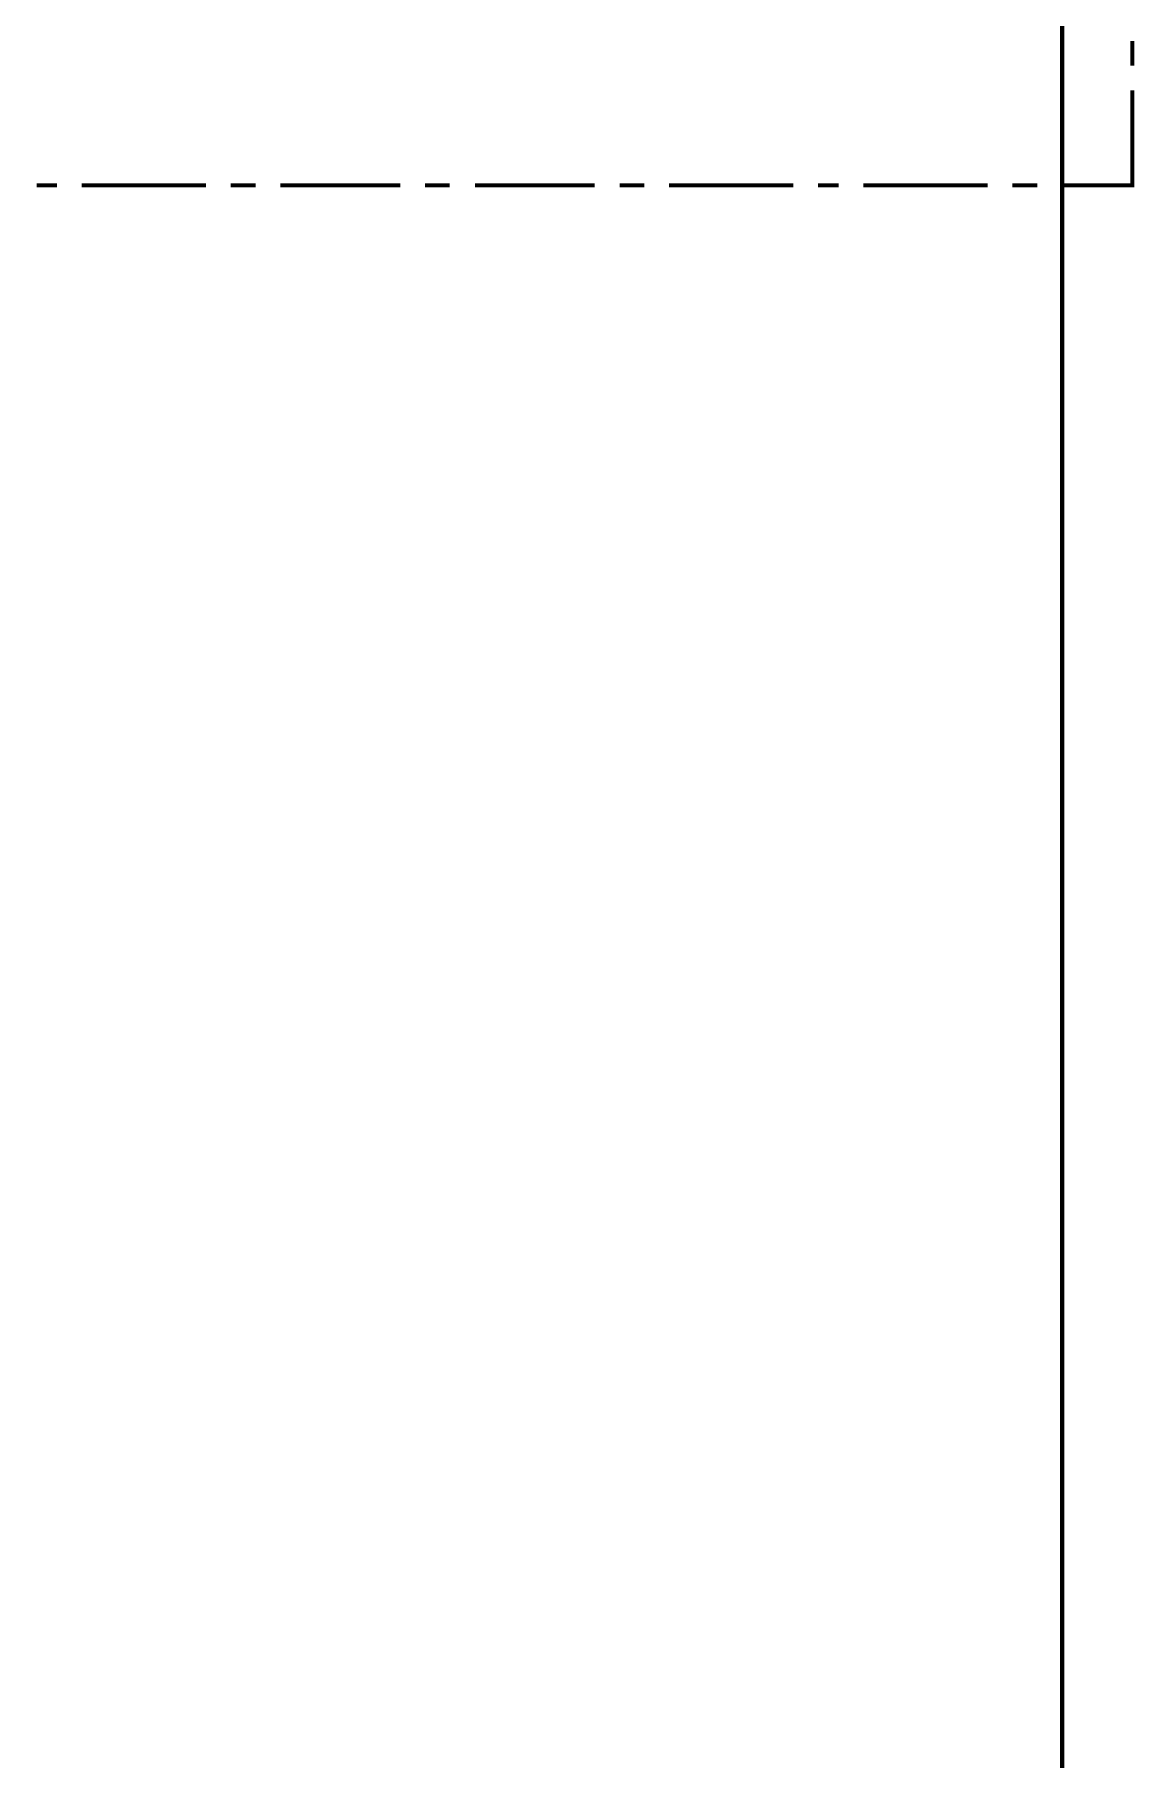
# Model space of a CAD drawing. Header units: metres. Extents: x -593 to 248, y 430 to 1024.
# Drawn here: x 50.97 to 62.25, y 656.92 to 674.62 of the extents above; entities that cross this region are included whole.
import ezdxf

# ---------------------------------------------------------------- set-up
doc = ezdxf.new("R2010")
doc.units = ezdxf.units.M
doc.header["$MEASUREMENT"] = 0
doc.layers.add('C00-00-00-BLACK', color=7, linetype='Continuous')
doc.layers.add('C00-7E-FF', color=150, linetype='Continuous')

msp = doc.modelspace()

# ---------------------------------------------------------------- linework, layer by layer
at = {"layer": 'C00-00-00-BLACK', "const_width": 0.0423}
for points in [[(61.511, 716.135), (61.511, 624.365)], [(62.231, 674.296), (62.231, 674.551)], [(61.511, 673.07), (62.231, 673.07), (62.231, 674.043)], [(50.994, 673.07), (51.205, 673.07)], [(51.458, 673.07), (52.732, 673.07)], [(52.985, 673.07), (53.24, 673.07)], [(53.494, 673.07), (54.724, 673.07)], [(54.978, 673.07), (55.231, 673.07)], [(55.489, 673.07), (56.718, 673.07)], [(56.973, 673.07), (57.227, 673.07)], [(57.48, 673.07), (58.754, 673.07)], [(59.007, 673.07), (59.22, 673.07)], [(59.473, 673.07), (60.746, 673.07)], [(61, 673.07), (61.256, 673.07)]]:
    msp.add_lwpolyline(points, dxfattribs=at)
at = {"layer": 'C00-7E-FF', "const_width": 0.0423}
msp.add_lwpolyline([(61.511, 657.385), (61.511, 653.739)], dxfattribs=at)

doc.saveas('drawing.dxf')
